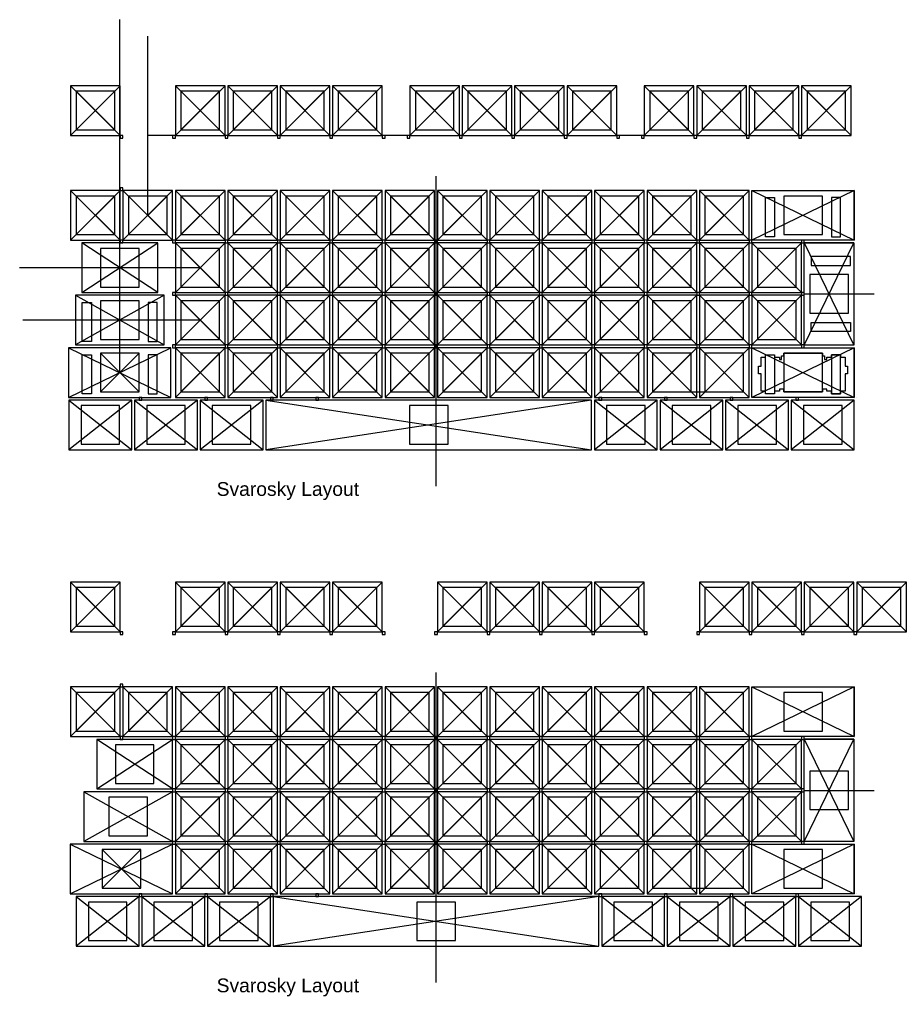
# Model space of a CAD drawing. Header units: millimetres. Extents: x 173 to 654, y 213 to 567.
# Drawn here: x 172.5 to 492.6, y 212.8 to 567 of the extents above; entities that cross this region are included whole.
import ezdxf

# ---------------------------------------------------------------- set-up
doc = ezdxf.new("R2010")
doc.units = ezdxf.units.MM
for name, color, linetype in [('aperture', 1, 'Continuous'), ('keycap', 4, 'Continuous'), ('quote', 3, 'Continuous'), ('quote @ 1', 3, 'Continuous')]:
    doc.layers.add(name, color=color, linetype=linetype)
doc.styles.add('Annotative', font='arial.ttf')

msp = doc.modelspace()

# ---------------------------------------------------------------- linework, layer by layer
at = {"layer": 'aperture'}
for points in [[(193, 527), (207, 527), (207, 541), (193, 541), (193, 527), (193, 527)], [(231, 527), (245, 527), (245, 541), (231, 541), (231, 527), (231, 527)], [(250, 527), (264, 527), (264, 541), (250, 541), (250, 527), (250, 527)], [(269, 527), (283, 527), (283, 541), (269, 541), (269, 527), (269, 527)], [(288, 527), (302, 527), (302, 541), (288, 541), (288, 527), (288, 527)], [(316, 527), (330, 527), (330, 541), (316, 541), (316, 527), (316, 527)], [(335, 527), (349, 527), (349, 541), (335, 541), (335, 527), (335, 527)], [(354, 527), (368, 527), (368, 541), (354, 541), (354, 527), (354, 527)], [(373, 527), (387, 527), (387, 541), (373, 541), (373, 527), (373, 527)], [(401, 527), (415, 527), (415, 541), (401, 541), (401, 527), (401, 527)], [(420, 527), (434, 527), (434, 541), (420, 541), (420, 527), (420, 527)], [(439, 527), (453, 527), (453, 541), (439, 541), (439, 527), (439, 527)], [(458, 527), (472, 527), (472, 541), (458, 541), (458, 527), (458, 527)], [(193, 489), (207, 489), (207, 503), (193, 503), (193, 489), (193, 489)], [(212, 489), (226, 489), (226, 503), (212, 503), (212, 489), (212, 489)], [(231, 489), (245, 489), (245, 503), (231, 503), (231, 489), (231, 489)], [(250, 489), (264, 489), (264, 503), (250, 503), (250, 489), (250, 489)], [(269, 489), (283, 489), (283, 503), (269, 503), (269, 489), (269, 489)], [(288, 489), (302, 489), (302, 503), (288, 503), (288, 489), (288, 489)], [(307, 489), (321, 489), (321, 503), (307, 503), (307, 489), (307, 489)], [(326, 489), (340, 489), (340, 503), (326, 503), (326, 489), (326, 489)], [(345, 489), (359, 489), (359, 503), (345, 503), (345, 489), (345, 489)], [(364, 489), (378, 489), (378, 503), (364, 503), (364, 489), (364, 489)], [(383, 489), (397, 489), (397, 503), (383, 503), (383, 489), (383, 489)], [(402, 489), (416, 489), (416, 503), (402, 503), (402, 489), (402, 489)], [(421, 489), (435, 489), (435, 503), (421, 503), (421, 489), (421, 489)], [(442.9492, 502.4504), (446.2496, 502.4504), (446.2496, 488.251), (442.9492, 488.251), (442.9492, 502.4504)], [(449.55, 489), (463.55, 489), (463.55, 503), (449.55, 503), (449.55, 489), (449.55, 489)], [(466.85, 502.4504), (466.85, 488.251), (470.1488, 488.251), (470.1488, 502.4504), (466.85, 502.4504)], [(201.85, 470), (215.85, 470), (215.85, 484), (201.85, 484), (201.85, 470), (201.85, 470)], [(231, 470), (245, 470), (245, 484), (231, 484), (231, 470), (231, 470)], [(250, 470), (264, 470), (264, 484), (250, 484), (250, 470), (250, 470)], [(269, 470), (283, 470), (283, 484), (269, 484), (269, 470), (269, 470)], [(288, 470), (302, 470), (302, 484), (288, 484), (288, 470), (288, 470)], [(307, 470), (321, 470), (321, 484), (307, 484), (307, 470), (307, 470)], [(326, 470), (340, 470), (340, 484), (326, 484), (326, 470), (326, 470)], [(345, 470), (359, 470), (359, 484), (345, 484), (345, 470), (345, 470)], [(364, 470), (378, 470), (378, 484), (364, 484), (364, 470), (364, 470)], [(383, 470), (397, 470), (397, 484), (383, 484), (383, 470), (383, 470)], [(402, 470), (416, 470), (416, 484), (402, 484), (402, 470), (402, 470)], [(421, 470), (435, 470), (435, 484), (421, 484), (421, 470), (421, 470)], [(440, 470), (454, 470), (454, 484), (440, 484), (440, 470), (440, 470)], [(459.5496, 477.8), (473.749, 477.8), (473.749, 481.0988), (459.5496, 481.0988), (459.5496, 477.8)], [(459, 460.5), (473, 460.5), (473, 474.5), (459, 474.5), (459, 460.5), (459, 460.5)], [(195.2492, 464.4504), (198.5496, 464.4504), (198.5496, 450.251), (195.2492, 450.251), (195.2492, 464.4504)], [(201.85, 451), (215.85, 451), (215.85, 465), (201.85, 465), (201.85, 451), (201.85, 451)], [(219.15, 464.4504), (219.15, 450.251), (222.4488, 450.251), (222.4488, 464.4504), (219.15, 464.4504)], [(231, 451), (245, 451), (245, 465), (231, 465), (231, 451), (231, 451)], [(250, 451), (264, 451), (264, 465), (250, 465), (250, 451), (250, 451)], [(269, 451), (283, 451), (283, 465), (269, 465), (269, 451), (269, 451)], [(288, 451), (302, 451), (302, 465), (288, 465), (288, 451), (288, 451)], [(307, 451), (321, 451), (321, 465), (307, 465), (307, 451), (307, 451)], [(326, 451), (340, 451), (340, 465), (326, 465), (326, 451), (326, 451)], [(345, 451), (359, 451), (359, 465), (345, 465), (345, 451), (345, 451)], [(364, 451), (378, 451), (378, 465), (364, 465), (364, 451), (364, 451)], [(383, 451), (397, 451), (397, 465), (383, 465), (383, 451), (383, 451)], [(402, 451), (416, 451), (416, 465), (402, 465), (402, 451), (402, 451)], [(421, 451), (435, 451), (435, 465), (421, 465), (421, 451), (421, 451)], [(440, 451), (454, 451), (454, 465), (440, 465), (440, 451), (440, 451)], [(459.5496, 453.8992), (459.5496, 457.1996), (473.749, 457.1996), (473.749, 453.8992), (459.5496, 453.8992)], [(195.2492, 445.4504), (198.5496, 445.4504), (198.5496, 431.251), (195.2492, 431.251), (195.2492, 445.4504)], [(201.85, 432), (215.85, 432), (215.85, 446), (201.85, 446), (201.85, 432), (201.85, 432)], [(219.15, 445.4504), (219.15, 431.251), (222.4488, 431.251), (222.4488, 445.4504), (219.15, 445.4504)], [(231, 432), (245, 432), (245, 446), (231, 446), (231, 432), (231, 432)], [(250, 432), (264, 432), (264, 446), (250, 446), (250, 432), (250, 432)], [(269, 432), (283, 432), (283, 446), (269, 446), (269, 432), (269, 432)], [(288, 432), (302, 432), (302, 446), (288, 446), (288, 432), (288, 432)], [(307, 432), (321, 432), (321, 446), (307, 446), (307, 432), (307, 432)], [(326, 432), (340, 432), (340, 446), (326, 446), (326, 432), (326, 432)], [(345, 432), (359, 432), (359, 446), (345, 446), (345, 432), (345, 432)], [(364, 432), (378, 432), (378, 446), (364, 446), (364, 432), (364, 432)], [(383, 432), (397, 432), (397, 446), (383, 446), (383, 432), (383, 432)], [(402, 432), (416, 432), (416, 446), (402, 446), (402, 432), (402, 432)], [(421, 432), (435, 432), (435, 446), (421, 446), (421, 432), (421, 432)], [(442.9492, 445.4504), (446.2496, 445.4504), (446.2496, 431.251), (442.9492, 431.251), (442.9492, 445.4504)], [(449.55, 432), (463.55, 432), (463.55, 446), (449.55, 446), (449.55, 432), (449.55, 432)], [(466.85, 445.4504), (466.85, 431.251), (470.1488, 431.251), (470.1488, 445.4504), (466.85, 445.4504)], [(194.8, 413), (208.8, 413), (208.8, 427), (194.8, 427), (194.8, 413), (194.8, 413)], [(218.6, 413), (232.6, 413), (232.6, 427), (218.6, 427), (218.6, 413), (218.6, 413)], [(242.4, 413), (256.4, 413), (256.4, 427), (242.4, 427), (242.4, 413), (242.4, 413)], [(313.85, 413), (327.85, 413), (327.85, 427), (313.85, 427), (313.85, 413), (313.85, 413)], [(385.3, 413), (399.3, 413), (399.3, 427), (385.3, 427), (385.3, 413), (385.3, 413)], [(409.1, 413), (423.1, 413), (423.1, 427), (409.1, 427), (409.1, 413), (409.1, 413)], [(432.9, 413), (446.9, 413), (446.9, 427), (432.9, 427), (432.9, 413), (432.9, 413)], [(456.7, 413), (470.7, 413), (470.7, 427), (456.7, 427), (456.7, 413), (456.7, 413)], [(193, 347), (207, 347), (207, 361), (193, 361), (193, 347), (193, 347)], [(231, 347), (245, 347), (245, 361), (231, 361), (231, 347), (231, 347)], [(250, 347), (264, 347), (264, 361), (250, 361), (250, 347), (250, 347)], [(269, 347), (283, 347), (283, 361), (269, 361), (269, 347), (269, 347)], [(288, 347), (302, 347), (302, 361), (288, 361), (288, 347), (288, 347)], [(326, 347), (340, 347), (340, 361), (326, 361), (326, 347), (326, 347)], [(345, 347), (359, 347), (359, 361), (345, 361), (345, 347), (345, 347)], [(364, 347), (378, 347), (378, 361), (364, 361), (364, 347), (364, 347)], [(383, 347), (397, 347), (397, 361), (383, 361), (383, 347), (383, 347)], [(421, 347), (435, 347), (435, 361), (421, 361), (421, 347), (421, 347)], [(440, 347), (454, 347), (454, 361), (440, 361), (440, 347), (440, 347)], [(459, 347), (473, 347), (473, 361), (459, 361), (459, 347), (459, 347)], [(478, 347), (492, 347), (492, 361), (478, 361), (478, 347), (478, 347)], [(193, 309), (207, 309), (207, 323), (193, 323), (193, 309), (193, 309)], [(212, 309), (226, 309), (226, 323), (212, 323), (212, 309), (212, 309)], [(231, 309), (245, 309), (245, 323), (231, 323), (231, 309), (231, 309)], [(250, 309), (264, 309), (264, 323), (250, 323), (250, 309), (250, 309)], [(269, 309), (283, 309), (283, 323), (269, 323), (269, 309), (269, 309)], [(288, 309), (302, 309), (302, 323), (288, 323), (288, 309), (288, 309)], [(307, 309), (321, 309), (321, 323), (307, 323), (307, 309), (307, 309)], [(326, 309), (340, 309), (340, 323), (326, 323), (326, 309), (326, 309)], [(345, 309), (359, 309), (359, 323), (345, 323), (345, 309), (345, 309)], [(364, 309), (378, 309), (378, 323), (364, 323), (364, 309), (364, 309)], [(383, 309), (397, 309), (397, 323), (383, 323), (383, 309), (383, 309)], [(402, 309), (416, 309), (416, 323), (402, 323), (402, 309), (402, 309)], [(421, 309), (435, 309), (435, 323), (421, 323), (421, 309), (421, 309)], [(449.55, 309), (463.55, 309), (463.55, 323), (449.55, 323), (449.55, 309), (449.55, 309)], [(207.25, 290), (221.25, 290), (221.25, 304), (207.25, 304), (207.25, 290), (207.25, 290)], [(231, 290), (245, 290), (245, 304), (231, 304), (231, 290), (231, 290)], [(250, 290), (264, 290), (264, 304), (250, 304), (250, 290), (250, 290)], [(269, 290), (283, 290), (283, 304), (269, 304), (269, 290), (269, 290)], [(288, 290), (302, 290), (302, 304), (288, 304), (288, 290), (288, 290)], [(307, 290), (321, 290), (321, 304), (307, 304), (307, 290), (307, 290)], [(326, 290), (340, 290), (340, 304), (326, 304), (326, 290), (326, 290)], [(345, 290), (359, 290), (359, 304), (345, 304), (345, 290), (345, 290)], [(364, 290), (378, 290), (378, 304), (364, 304), (364, 290), (364, 290)], [(383, 290), (397, 290), (397, 304), (383, 304), (383, 290), (383, 290)], [(402, 290), (416, 290), (416, 304), (402, 304), (402, 290), (402, 290)], [(421, 290), (435, 290), (435, 304), (421, 304), (421, 290), (421, 290)], [(440, 290), (454, 290), (454, 304), (440, 304), (440, 290), (440, 290)], [(459, 280.5), (473, 280.5), (473, 294.5), (459, 294.5), (459, 280.5), (459, 280.5)], [(204.9, 271), (218.9, 271), (218.9, 285), (204.9, 285), (204.9, 271), (204.9, 271)], [(231, 271), (245, 271), (245, 285), (231, 285), (231, 271), (231, 271)], [(250, 271), (264, 271), (264, 285), (250, 285), (250, 271), (250, 271)], [(269, 271), (283, 271), (283, 285), (269, 285), (269, 271), (269, 271)], [(288, 271), (302, 271), (302, 285), (288, 285), (288, 271), (288, 271)], [(307, 271), (321, 271), (321, 285), (307, 285), (307, 271), (307, 271)], [(326, 271), (340, 271), (340, 285), (326, 285), (326, 271), (326, 271)], [(345, 271), (359, 271), (359, 285), (345, 285), (345, 271), (345, 271)], [(364, 271), (378, 271), (378, 285), (364, 285), (364, 271), (364, 271)], [(383, 271), (397, 271), (397, 285), (383, 285), (383, 271), (383, 271)], [(402, 271), (416, 271), (416, 285), (402, 285), (402, 271), (402, 271)], [(421, 271), (435, 271), (435, 285), (421, 285), (421, 271), (421, 271)], [(440, 271), (454, 271), (454, 285), (440, 285), (440, 271), (440, 271)], [(202.45, 252), (216.45, 252), (216.45, 266), (202.45, 266), (202.45, 252), (202.45, 252)], [(231, 252), (245, 252), (245, 266), (231, 266), (231, 252), (231, 252)], [(250, 252), (264, 252), (264, 266), (250, 266), (250, 252), (250, 252)], [(269, 252), (283, 252), (283, 266), (269, 266), (269, 252), (269, 252)], [(288, 252), (302, 252), (302, 266), (288, 266), (288, 252), (288, 252)], [(307, 252), (321, 252), (321, 266), (307, 266), (307, 252), (307, 252)], [(326, 252), (340, 252), (340, 266), (326, 266), (326, 252), (326, 252)], [(345, 252), (359, 252), (359, 266), (345, 266), (345, 252), (345, 252)], [(364, 252), (378, 252), (378, 266), (364, 266), (364, 252), (364, 252)], [(383, 252), (397, 252), (397, 266), (383, 266), (383, 252), (383, 252)], [(402, 252), (416, 252), (416, 266), (402, 266), (402, 252), (402, 252)], [(421, 252), (435, 252), (435, 266), (421, 266), (421, 252), (421, 252)], [(449.55, 252), (463.55, 252), (463.55, 266), (449.55, 266), (449.55, 252), (449.55, 252)], [(197.45, 233), (211.45, 233), (211.45, 247), (197.45, 247), (197.45, 233), (197.45, 233)], [(221.25, 233), (235.25, 233), (235.25, 247), (221.25, 247), (221.25, 233), (221.25, 233)], [(245.05, 233), (259.05, 233), (259.05, 247), (245.05, 247), (245.05, 233), (245.05, 233)], [(316.5, 233), (330.5, 233), (330.5, 247), (316.5, 247), (316.5, 233), (316.5, 233)], [(387.95, 233), (401.95, 233), (401.95, 247), (387.95, 247), (387.95, 233), (387.95, 233)], [(411.75, 233), (425.75, 233), (425.75, 247), (411.75, 247), (411.75, 233), (411.75, 233)], [(435.55, 233), (449.55, 233), (449.55, 247), (435.55, 247), (435.55, 233), (435.55, 233)], [(459.35, 233), (473.35, 233), (473.35, 247), (459.35, 247), (459.35, 233), (459.35, 233)]]:
    msp.add_lwpolyline(points, dxfattribs=at)
at = {"layer": 'keycap'}
for points in [[(191, 525), (209, 525), (209, 543), (191, 543), (191, 525)], [(191, 543), (209, 525)], [(209, 543), (191, 525)], [(229, 525), (247, 525), (247, 543), (229, 543), (229, 525)], [(229, 543), (247, 525)], [(247, 543), (229, 525)], [(248, 525), (266, 525), (266, 543), (248, 543), (248, 525)], [(248, 543), (266, 525)], [(266, 543), (248, 525)], [(267, 525), (285, 525), (285, 543), (267, 543), (267, 525)], [(267, 543), (285, 525)], [(285, 543), (267, 525)], [(286, 525), (304, 525), (304, 543), (286, 543), (286, 525)], [(286, 543), (304, 525)], [(304, 543), (286, 525)], [(314, 525), (332, 525), (332, 543), (314, 543), (314, 525)], [(314, 543), (332, 525)], [(332, 543), (314, 525)], [(333, 525), (351, 525), (351, 543), (333, 543), (333, 525)], [(333, 543), (351, 525)], [(351, 543), (333, 525)], [(352, 525), (370, 525), (370, 543), (352, 543), (352, 525)], [(352, 543), (370, 525)], [(370, 543), (352, 525)], [(371, 525), (389, 525), (389, 543), (371, 543), (371, 525)], [(371, 543), (389, 525)], [(389, 543), (371, 525)], [(399, 525), (417, 525), (417, 543), (399, 543), (399, 525)], [(399, 543), (417, 525)], [(417, 543), (399, 525)], [(418, 525), (436, 525), (436, 543), (418, 543), (418, 525)], [(418, 543), (436, 525)], [(436, 543), (418, 525)], [(437, 525), (455, 525), (455, 543), (437, 543), (437, 525)], [(437, 543), (455, 525)], [(455, 543), (437, 525)], [(456, 525), (474, 525), (474, 543), (456, 543), (456, 525)], [(456, 543), (474, 525)], [(474, 543), (456, 525)], [(191, 487), (209, 487), (209, 505), (191, 505), (191, 487)], [(191, 505), (209, 487)], [(209, 505), (191, 487)], [(210, 487), (228, 487), (228, 505), (210, 505), (210, 487)], [(210, 505), (228, 487)], [(228, 505), (210, 487)], [(229, 487), (247, 487), (247, 505), (229, 505), (229, 487)], [(229, 505), (247, 487)], [(247, 505), (229, 487)], [(248, 487), (266, 487), (266, 505), (248, 505), (248, 487)], [(248, 505), (266, 487)], [(266, 505), (248, 487)], [(267, 487), (285, 487), (285, 505), (267, 505), (267, 487)], [(267, 505), (285, 487)], [(285, 505), (267, 487)], [(286, 487), (304, 487), (304, 505), (286, 505), (286, 487)], [(286, 505), (304, 487)], [(304, 505), (286, 487)], [(305, 487), (323, 487), (323, 505), (305, 505), (305, 487)], [(305, 505), (323, 487)], [(323, 505), (305, 487)], [(324, 487), (342, 487), (342, 505), (324, 505), (324, 487)], [(324, 505), (342, 487)], [(342, 505), (324, 487)], [(343, 487), (361, 487), (361, 505), (343, 505), (343, 487)], [(343, 505), (361, 487)], [(361, 505), (343, 487)], [(362, 487), (380, 487), (380, 505), (362, 505), (362, 487)], [(362, 505), (380, 487)], [(380, 505), (362, 487)], [(381, 487), (399, 487), (399, 505), (381, 505), (381, 487)], [(381, 505), (399, 487)], [(399, 505), (381, 487)], [(400, 487), (418, 487), (418, 505), (400, 505), (400, 487)], [(400, 505), (418, 487)], [(418, 505), (400, 487)], [(419, 487), (437, 487), (437, 505), (419, 505), (419, 487)], [(419, 505), (437, 487)], [(437, 505), (419, 487)], [(438, 487), (438, 505), (475.1, 505), (475.1, 487), (438, 487), (438, 505), (475.1, 487), (475.1, 505), (438, 487)], [(222.6, 468), (222.6, 486), (195.1, 486), (195.1, 468), (222.6, 468), (195.1, 486)], [(195.1, 468), (222.6, 486)], [(229, 468), (247, 468), (247, 486), (229, 486), (229, 468)], [(229, 486), (247, 468)], [(247, 486), (229, 468)], [(248, 468), (266, 468), (266, 486), (248, 486), (248, 468)], [(248, 486), (266, 468)], [(266, 486), (248, 468)], [(267, 468), (285, 468), (285, 486), (267, 486), (267, 468)], [(267, 486), (285, 468)], [(285, 486), (267, 468)], [(286, 468), (304, 468), (304, 486), (286, 486), (286, 468)], [(286, 486), (304, 468)], [(304, 486), (286, 468)], [(305, 468), (323, 468), (323, 486), (305, 486), (305, 468)], [(305, 486), (323, 468)], [(323, 486), (305, 468)], [(324, 468), (342, 468), (342, 486), (324, 486), (324, 468)], [(324, 486), (342, 468)], [(342, 486), (324, 468)], [(343, 468), (361, 468), (361, 486), (343, 486), (343, 468)], [(343, 486), (361, 468)], [(361, 486), (343, 468)], [(362, 468), (380, 468), (380, 486), (362, 486), (362, 468)], [(362, 486), (380, 468)], [(380, 486), (362, 468)], [(381, 468), (399, 468), (399, 486), (381, 486), (381, 468)], [(381, 486), (399, 468)], [(399, 486), (381, 468)], [(400, 468), (418, 468), (418, 486), (400, 486), (400, 468)], [(400, 486), (418, 468)], [(418, 486), (400, 468)], [(419, 468), (437, 468), (437, 486), (419, 486), (419, 468)], [(419, 486), (437, 468)], [(437, 486), (419, 468)], [(438, 468), (456, 468), (456, 486), (438, 486), (438, 468)], [(438, 486), (456, 468)], [(456, 486), (438, 468)], [(475, 448.95), (457, 448.95), (457, 486.05), (475, 486.05), (475, 448.95), (457, 448.95), (475, 486.05), (457, 486.05), (475, 448.95)], [(192.75, 467), (192.75, 449), (224.95, 449), (224.95, 467), (192.75, 467), (224.95, 449)], [(224.95, 467), (192.75, 449)], [(229, 449), (247, 449), (247, 467), (229, 467), (229, 449)], [(229, 467), (247, 449)], [(247, 467), (229, 449)], [(248, 449), (266, 449), (266, 467), (248, 467), (248, 449)], [(248, 467), (266, 449)], [(266, 467), (248, 449)], [(267, 449), (285, 449), (285, 467), (267, 467), (267, 449)], [(267, 467), (285, 449)], [(285, 467), (267, 449)], [(286, 449), (304, 449), (304, 467), (286, 467), (286, 449)], [(286, 467), (304, 449)], [(304, 467), (286, 449)], [(305, 449), (323, 449), (323, 467), (305, 467), (305, 449)], [(305, 467), (323, 449)], [(323, 467), (305, 449)], [(324, 449), (342, 449), (342, 467), (324, 467), (324, 449)], [(324, 467), (342, 449)], [(342, 467), (324, 449)], [(343, 449), (361, 449), (361, 467), (343, 467), (343, 449)], [(343, 467), (361, 449)], [(361, 467), (343, 449)], [(362, 449), (380, 449), (380, 467), (362, 467), (362, 449)], [(362, 467), (380, 449)], [(380, 467), (362, 449)], [(381, 449), (399, 449), (399, 467), (381, 467), (381, 449)], [(381, 467), (399, 449)], [(399, 467), (381, 449)], [(400, 449), (418, 449), (418, 467), (400, 467), (400, 449)], [(400, 467), (418, 449)], [(418, 467), (400, 449)], [(419, 449), (437, 449), (437, 467), (419, 467), (419, 449)], [(419, 467), (437, 449)], [(437, 467), (419, 449)], [(438, 449), (456, 449), (456, 467), (438, 467), (438, 449)], [(438, 467), (456, 449)], [(456, 467), (438, 449)], [(190.3, 430), (227.4, 430), (227.4, 448), (190.3, 448), (190.3, 430), (190.3, 430), (227.4, 448)], [(190.3, 448), (227.4, 430)], [(229, 430), (247, 430), (247, 448), (229, 448), (229, 430)], [(229, 448), (247, 430)], [(247, 448), (229, 430)], [(248, 430), (266, 430), (266, 448), (248, 448), (248, 430)], [(248, 448), (266, 430)], [(266, 448), (248, 430)], [(267, 430), (285, 430), (285, 448), (267, 448), (267, 430)], [(267, 448), (285, 430)], [(285, 448), (267, 430)], [(286, 430), (304, 430), (304, 448), (286, 448), (286, 430)], [(286, 448), (304, 430)], [(304, 448), (286, 430)], [(305, 430), (323, 430), (323, 448), (305, 448), (305, 430)], [(305, 448), (323, 430)], [(323, 448), (305, 430)], [(324, 430), (342, 430), (342, 448), (324, 448), (324, 430)], [(324, 448), (342, 430)], [(342, 448), (324, 430)], [(343, 430), (361, 430), (361, 448), (343, 448), (343, 430)], [(343, 448), (361, 430)], [(361, 448), (343, 430)], [(362, 430), (380, 430), (380, 448), (362, 448), (362, 430)], [(362, 448), (380, 430)], [(380, 448), (362, 430)], [(381, 430), (399, 430), (399, 448), (381, 448), (381, 430)], [(381, 448), (399, 430)], [(399, 448), (381, 430)], [(400, 430), (418, 430), (418, 448), (400, 448), (400, 430)], [(400, 448), (418, 430)], [(418, 448), (400, 430)], [(419, 430), (437, 430), (437, 448), (419, 448), (419, 430)], [(419, 448), (437, 430)], [(437, 448), (419, 430)], [(438, 430), (438, 448), (475.1, 448), (475.1, 430), (438, 430), (438, 448), (475.1, 430), (475.1, 448), (438, 430)], [(190.4, 429), (190.4, 411), (213.2, 411), (213.2, 429), (190.4, 429)], [(190.4, 429), (213.2, 411), (213.2, 429), (190.4, 411)], [(191, 430), (191, 430)], [(214.2, 429), (214.2, 411), (237, 411), (237, 429), (214.2, 429)], [(214.2, 429), (237, 411), (237, 429), (214.2, 411)], [(229, 430), (229, 430)], [(229, 430), (229, 430)], [(238, 429), (238, 411), (260.8, 411), (260.8, 429), (238, 429)], [(238, 429), (260.8, 411), (260.8, 429), (238, 411)], [(248, 430), (248, 430)], [(248, 430), (248, 430)], [(261.8, 411), (379.9, 411), (379.9, 429), (261.8, 429), (261.8, 411), (261.8, 411)], [(261.8, 429), (379.9, 411)], [(379.9, 429), (261.8, 411)], [(267, 430), (267, 430)], [(267, 430), (267, 430)], [(286, 430), (286, 430)], [(286, 430), (286, 430)], [(305, 430), (305, 430)], [(305, 430), (305, 430)], [(324, 430), (324, 430)], [(324, 430), (324, 430)], [(343, 430), (343, 430)], [(343, 430), (343, 430)], [(362, 430), (362, 430)], [(362, 430), (362, 430)], [(380.9, 429), (380.9, 411), (403.7, 411), (403.7, 429), (380.9, 429)], [(380.9, 429), (403.7, 411), (403.7, 429), (380.9, 411)], [(381, 430), (381, 430)], [(381, 430), (381, 430)], [(400, 430), (400, 430)], [(400, 430), (400, 430)], [(404.7, 429), (404.7, 411), (427.5, 411), (427.5, 429), (404.7, 429)], [(404.7, 429), (427.5, 411), (427.5, 429), (404.7, 411)], [(419, 430), (419, 430)], [(428.5, 429), (428.5, 411), (451.3, 411), (451.3, 429), (428.5, 429)], [(428.5, 429), (451.3, 411), (451.3, 429), (428.5, 411)], [(452.3, 429), (452.3, 411), (475.1, 411), (475.1, 429), (452.3, 429)], [(452.3, 429), (475.1, 411), (475.1, 429), (452.3, 411)], [(476.1, 430), (476.1, 430)], [(476.1, 430), (476.1, 430)], [(191, 345), (209, 345), (209, 363), (191, 363), (191, 345)], [(191, 363), (209, 345)], [(209, 363), (191, 345)], [(229, 345), (247, 345), (247, 363), (229, 363), (229, 345)], [(229, 363), (247, 345)], [(247, 363), (229, 345)], [(248, 345), (266, 345), (266, 363), (248, 363), (248, 345)], [(248, 363), (266, 345)], [(266, 363), (248, 345)], [(267, 345), (285, 345), (285, 363), (267, 363), (267, 345)], [(267, 363), (285, 345)], [(285, 363), (267, 345)], [(286, 345), (304, 345), (304, 363), (286, 363), (286, 345)], [(286, 363), (304, 345)], [(304, 363), (286, 345)], [(324, 345), (342, 345), (342, 363), (324, 363), (324, 345)], [(324, 363), (342, 345)], [(342, 363), (324, 345)], [(343, 345), (361, 345), (361, 363), (343, 363), (343, 345)], [(343, 363), (361, 345)], [(361, 363), (343, 345)], [(362, 345), (380, 345), (380, 363), (362, 363), (362, 345)], [(362, 363), (380, 345)], [(380, 363), (362, 345)], [(381, 345), (399, 345), (399, 363), (381, 363), (381, 345)], [(381, 363), (399, 345)], [(399, 363), (381, 345)], [(419, 345), (437, 345), (437, 363), (419, 363), (419, 345)], [(419, 363), (437, 345)], [(437, 363), (419, 345)], [(438, 345), (456, 345), (456, 363), (438, 363), (438, 345)], [(438, 363), (456, 345)], [(456, 363), (438, 345)], [(457, 345), (475, 345), (475, 363), (457, 363), (457, 345)], [(457, 363), (475, 345)], [(475, 363), (457, 345)], [(476, 345), (494, 345), (494, 363), (476, 363), (476, 345)], [(476, 363), (494, 345)], [(494, 363), (476, 345)], [(191, 307), (209, 307), (209, 325), (191, 325), (191, 307)], [(191, 325), (209, 307)], [(209, 325), (191, 307)], [(210, 307), (228, 307), (228, 325), (210, 325), (210, 307)], [(210, 325), (228, 307)], [(228, 325), (210, 307)], [(229, 307), (247, 307), (247, 325), (229, 325), (229, 307)], [(229, 325), (247, 307)], [(247, 325), (229, 307)], [(248, 307), (266, 307), (266, 325), (248, 325), (248, 307)], [(248, 325), (266, 307)], [(266, 325), (248, 307)], [(267, 307), (285, 307), (285, 325), (267, 325), (267, 307)], [(267, 325), (285, 307)], [(285, 325), (267, 307)], [(286, 307), (304, 307), (304, 325), (286, 325), (286, 307)], [(286, 325), (304, 307)], [(304, 325), (286, 307)], [(305, 307), (323, 307), (323, 325), (305, 325), (305, 307)], [(305, 325), (323, 307)], [(323, 325), (305, 307)], [(324, 307), (342, 307), (342, 325), (324, 325), (324, 307)], [(324, 325), (342, 307)], [(342, 325), (324, 307)], [(343, 307), (361, 307), (361, 325), (343, 325), (343, 307)], [(343, 325), (361, 307)], [(361, 325), (343, 307)], [(362, 307), (380, 307), (380, 325), (362, 325), (362, 307)], [(362, 325), (380, 307)], [(380, 325), (362, 307)], [(381, 307), (399, 307), (399, 325), (381, 325), (381, 307)], [(381, 325), (399, 307)], [(399, 325), (381, 307)], [(400, 307), (418, 307), (418, 325), (400, 325), (400, 307)], [(400, 325), (418, 307)], [(418, 325), (400, 307)], [(419, 307), (437, 307), (437, 325), (419, 325), (419, 307)], [(419, 325), (437, 307)], [(437, 325), (419, 307)], [(438, 307), (438, 325), (475.1, 325), (475.1, 307), (438, 307), (438, 325), (475.1, 307), (475.1, 325), (438, 307)], [(228, 288), (228, 306), (200.5, 306), (200.5, 288), (228, 288), (200.5, 306)], [(200.5, 288), (228, 306)], [(229, 288), (247, 288), (247, 306), (229, 306), (229, 288)], [(229, 306), (247, 288)], [(247, 306), (229, 288)], [(248, 288), (266, 288), (266, 306), (248, 306), (248, 288)], [(248, 306), (266, 288)], [(266, 306), (248, 288)], [(267, 288), (285, 288), (285, 306), (267, 306), (267, 288)], [(267, 306), (285, 288)], [(285, 306), (267, 288)], [(286, 288), (304, 288), (304, 306), (286, 306), (286, 288)], [(286, 306), (304, 288)], [(304, 306), (286, 288)], [(305, 288), (323, 288), (323, 306), (305, 306), (305, 288)], [(305, 306), (323, 288)], [(323, 306), (305, 288)], [(324, 288), (342, 288), (342, 306), (324, 306), (324, 288)], [(324, 306), (342, 288)], [(342, 306), (324, 288)], [(343, 288), (361, 288), (361, 306), (343, 306), (343, 288)], [(343, 306), (361, 288)], [(361, 306), (343, 288)], [(362, 288), (380, 288), (380, 306), (362, 306), (362, 288)], [(362, 306), (380, 288)], [(380, 306), (362, 288)], [(381, 288), (399, 288), (399, 306), (381, 306), (381, 288)], [(381, 306), (399, 288)], [(399, 306), (381, 288)], [(400, 288), (418, 288), (418, 306), (400, 306), (400, 288)], [(400, 306), (418, 288)], [(418, 306), (400, 288)], [(419, 288), (437, 288), (437, 306), (419, 306), (419, 288)], [(419, 306), (437, 288)], [(437, 306), (419, 288)], [(438, 288), (456, 288), (456, 306), (438, 306), (438, 288)], [(438, 306), (456, 288)], [(456, 306), (438, 288)], [(475, 268.95), (457, 268.95), (457, 306.05), (475, 306.05), (475, 268.95), (457, 268.95), (475, 306.05), (457, 306.05), (475, 268.95)], [(195.8, 287), (195.8, 269), (228, 269), (228, 287), (195.8, 287), (228, 269)], [(228, 287), (195.8, 269)], [(229, 269), (247, 269), (247, 287), (229, 287), (229, 269)], [(229, 287), (247, 269)], [(247, 287), (229, 269)], [(248, 269), (266, 269), (266, 287), (248, 287), (248, 269)], [(248, 287), (266, 269)], [(266, 287), (248, 269)], [(267, 269), (285, 269), (285, 287), (267, 287), (267, 269)], [(267, 287), (285, 269)], [(285, 287), (267, 269)], [(286, 269), (304, 269), (304, 287), (286, 287), (286, 269)], [(286, 287), (304, 269)], [(304, 287), (286, 269)], [(305, 269), (323, 269), (323, 287), (305, 287), (305, 269)], [(305, 287), (323, 269)], [(323, 287), (305, 269)], [(324, 269), (342, 269), (342, 287), (324, 287), (324, 269)], [(324, 287), (342, 269)], [(342, 287), (324, 269)], [(343, 269), (361, 269), (361, 287), (343, 287), (343, 269)], [(343, 287), (361, 269)], [(361, 287), (343, 269)], [(362, 269), (380, 269), (380, 287), (362, 287), (362, 269)], [(362, 287), (380, 269)], [(380, 287), (362, 269)], [(381, 269), (399, 269), (399, 287), (381, 287), (381, 269)], [(381, 287), (399, 269)], [(399, 287), (381, 269)], [(400, 269), (418, 269), (418, 287), (400, 287), (400, 269)], [(400, 287), (418, 269)], [(418, 287), (400, 269)], [(419, 269), (437, 269), (437, 287), (419, 287), (419, 269)], [(419, 287), (437, 269)], [(437, 287), (419, 269)], [(438, 269), (456, 269), (456, 287), (438, 287), (438, 269)], [(438, 287), (456, 269)], [(456, 287), (438, 269)], [(190.9, 250), (228, 250), (228, 268), (190.9, 268), (190.9, 250), (190.9, 250), (228, 268)], [(190.9, 268), (228, 250)], [(229, 250), (247, 250), (247, 268), (229, 268), (229, 250)], [(229, 268), (247, 250)], [(247, 268), (229, 250)], [(248, 250), (266, 250), (266, 268), (248, 268), (248, 250)], [(248, 268), (266, 250)], [(266, 268), (248, 250)], [(267, 250), (285, 250), (285, 268), (267, 268), (267, 250)], [(267, 268), (285, 250)], [(285, 268), (267, 250)], [(286, 250), (304, 250), (304, 268), (286, 268), (286, 250)], [(286, 268), (304, 250)], [(304, 268), (286, 250)], [(305, 250), (323, 250), (323, 268), (305, 268), (305, 250)], [(305, 268), (323, 250)], [(323, 268), (305, 250)], [(324, 250), (342, 250), (342, 268), (324, 268), (324, 250)], [(324, 268), (342, 250)], [(342, 268), (324, 250)], [(343, 250), (361, 250), (361, 268), (343, 268), (343, 250)], [(343, 268), (361, 250)], [(361, 268), (343, 250)], [(362, 250), (380, 250), (380, 268), (362, 268), (362, 250)], [(362, 268), (380, 250)], [(380, 268), (362, 250)], [(381, 250), (399, 250), (399, 268), (381, 268), (381, 250)], [(381, 268), (399, 250)], [(399, 268), (381, 250)], [(400, 250), (418, 250), (418, 268), (400, 268), (400, 250)], [(400, 268), (418, 250)], [(418, 268), (400, 250)], [(419, 250), (437, 250), (437, 268), (419, 268), (419, 250)], [(419, 268), (437, 250)], [(437, 268), (419, 250)], [(438, 250), (438, 268), (475.1, 268), (475.1, 250), (438, 250), (438, 268), (475.1, 250), (475.1, 268), (438, 250)], [(191, 250), (191, 250)], [(193.05, 249), (193.05, 231), (215.85, 231), (215.85, 249), (193.05, 249)], [(193.05, 249), (215.85, 231), (215.85, 249), (193.05, 231)], [(216.85, 249), (216.85, 231), (239.65, 231), (239.65, 249), (216.85, 249)], [(216.85, 249), (239.65, 231), (239.65, 249), (216.85, 231)], [(229, 250), (229, 250)], [(229, 250), (229, 250)], [(240.65, 249), (240.65, 231), (263.45, 231), (263.45, 249), (240.65, 249)], [(240.65, 249), (263.45, 231), (263.45, 249), (240.65, 231)], [(248, 250), (248, 250)], [(248, 250), (248, 250)], [(264.45, 231), (382.55, 231), (382.55, 249), (264.45, 249), (264.45, 231), (264.45, 231)], [(264.45, 249), (382.55, 231)], [(382.55, 249), (264.45, 231)], [(267, 250), (267, 250)], [(267, 250), (267, 250)], [(286, 250), (286, 250)], [(286, 250), (286, 250)], [(305, 250), (305, 250)], [(305, 250), (305, 250)], [(324, 250), (324, 250)], [(324, 250), (324, 250)], [(343, 250), (343, 250)], [(343, 250), (343, 250)], [(362, 250), (362, 250)], [(362, 250), (362, 250)], [(381, 250), (381, 250)], [(381, 250), (381, 250)], [(383.55, 249), (383.55, 231), (406.35, 231), (406.35, 249), (383.55, 249)], [(383.55, 249), (406.35, 231), (406.35, 249), (383.55, 231)], [(400, 250), (400, 250)], [(400, 250), (400, 250)], [(407.35, 249), (407.35, 231), (430.15, 231), (430.15, 249), (407.35, 249)], [(407.35, 249), (430.15, 231), (430.15, 249), (407.35, 231)], [(419, 250), (419, 250)], [(431.15, 249), (431.15, 231), (453.95, 231), (453.95, 249), (431.15, 249)], [(431.15, 249), (453.95, 231), (453.95, 249), (431.15, 231)], [(454.95, 249), (454.95, 231), (477.75, 231), (477.75, 249), (454.95, 249)], [(454.95, 249), (477.75, 231), (477.75, 249), (454.95, 231)], [(476.1, 250), (476.1, 250)], [(476.1, 250), (476.1, 250)]]:
    msp.add_lwpolyline(points, dxfattribs=at)
at = {"layer": 'quote'}
for p, q in [((441.3245, 441.301), (441.3245, 444.5311)), ((441.3245, 444.5311), (442.9492, 444.5311)), ((442.9492, 444.5311), (442.9492, 445.4504)), ((442.9492, 445.4504), (446.2496, 445.4504)), ((446.2496, 445.4504), (446.2496, 444.5311)), ((446.2496, 444.5311), (447.9749, 444.5311)), ((447.9749, 444.5311), (447.9749, 443.7306)), ((447.9749, 443.7306), (448.7494, 443.7306)), ((448.7494, 443.7306), (448.7494, 445.001)), ((448.7494, 445.001), (449.55, 445.001)), ((449.55, 445.001), (449.55, 446)), ((449.55, 446), (463.5495, 446)), ((463.5495, 446), (463.5495, 445.001)), ((463.5495, 445.001), (464.3488, 445.001)), ((464.3488, 445.001), (464.3488, 443.7306)), ((464.3488, 443.7306), (465.1246, 443.7306)), ((465.1246, 443.7306), (465.1246, 444.5311)), ((465.1246, 444.5311), (466.85, 444.5311)), ((466.85, 444.5311), (466.85, 445.4504)), ((466.85, 445.4504), (470.1488, 445.4504)), ((470.1488, 445.4504), (470.1488, 444.5311)), ((470.1488, 444.5311), (471.7751, 444.5311)), ((471.7751, 444.5311), (471.7751, 441.301)), ((440.4495, 438.5009), (440.4495, 441.301)), ((440.4495, 441.301), (441.3245, 441.301)), ((471.7751, 441.301), (472.6486, 441.301)), ((472.6486, 441.301), (472.6486, 438.5009)), ((441.3245, 438.5009), (440.4495, 438.5009)), ((441.3245, 432.2308), (441.3245, 438.5009)), ((471.7751, 438.5009), (471.7751, 432.2308)), ((472.6486, 438.5009), (471.7751, 438.5009)), ((442.9492, 432.2308), (441.3245, 432.2308)), ((442.9492, 431.251), (442.9492, 432.2308)), ((447.9749, 432.2308), (446.2496, 432.2308)), ((446.2496, 432.2308), (446.2496, 431.251)), ((448.7494, 433.0301), (447.9749, 433.0301)), ((447.9749, 433.0301), (447.9749, 432.2308)), ((448.7494, 433.0012), (448.7494, 433.0301)), ((449.55, 433.0012), (448.7494, 433.0012)), ((449.55, 432.0007), (449.55, 433.0012)), ((464.3488, 433.0012), (463.5495, 433.0012)), ((463.5495, 433.0012), (463.5495, 432.0007)), ((465.1246, 433.0301), (464.3488, 433.0301)), ((464.3488, 433.0301), (464.3488, 433.0012)), ((465.1246, 432.2308), (465.1246, 433.0301)), ((466.85, 432.2308), (465.1246, 432.2308)), ((466.85, 431.251), (466.85, 432.2308)), ((471.7751, 432.2308), (470.1488, 432.2308)), ((470.1488, 432.2308), (470.1488, 431.251)), ((446.2496, 431.251), (442.9492, 431.251)), ((463.5495, 432.0007), (449.55, 432.0007)), ((470.1488, 431.251), (466.85, 431.251))]:
    msp.add_line(p, q, dxfattribs=at)
for points in [[(208.85, 439), (208.85, 567)], [(219, 496), (219, 561)], [(193, 541), (207, 527)], [(207, 541), (193, 527)], [(231, 541), (245, 527)], [(245, 541), (231, 527)], [(250, 541), (264, 527)], [(264, 541), (250, 527)], [(269, 541), (283, 527)], [(283, 541), (269, 527)], [(288, 541), (302, 527)], [(302, 541), (288, 527)], [(316, 541), (330, 527)], [(330, 541), (316, 527)], [(335, 541), (349, 527)], [(349, 541), (335, 527)], [(354, 541), (368, 527)], [(368, 541), (354, 527)], [(373, 541), (387, 527)], [(387, 541), (373, 527)], [(401, 541), (415, 527)], [(415, 541), (401, 527)], [(420, 541), (434, 527)], [(434, 541), (420, 527)], [(439, 541), (453, 527)], [(453, 541), (439, 527)], [(458, 541), (472, 527)], [(472, 541), (458, 527)], [(209, 524), (210, 524), (210, 525), (209, 525), (209, 524)], [(229, 525), (219, 525)], [(228, 524), (229, 524), (229, 525), (228, 525), (228, 524)], [(247, 524), (248, 524), (248, 525), (247, 525), (247, 524)], [(266, 524), (267, 524), (267, 525), (266, 525), (266, 524)], [(285, 524), (286, 524), (286, 525), (285, 525), (285, 524)], [(304, 524), (305, 524), (305, 525), (304, 525), (304, 524)], [(314, 525), (304, 525)], [(313, 524), (314, 524), (314, 525), (313, 525), (313, 524)], [(332, 524), (333, 524), (333, 525), (332, 525), (332, 524)], [(351, 524), (352, 524), (352, 525), (351, 525), (351, 524)], [(370, 524), (371, 524), (371, 525), (370, 525), (370, 524)], [(389, 524), (390, 524), (390, 525), (389, 525), (389, 524)], [(399, 525), (389, 525)], [(398, 524), (399, 524), (399, 525), (398, 525), (398, 524)], [(417, 524), (418, 524), (418, 525), (417, 525), (417, 524)], [(436, 524), (437, 524), (437, 525), (436, 525), (436, 524)], [(455, 524), (456, 524), (456, 525), (455, 525), (455, 524)], [(323.5, 397.8451), (323.5, 510.181)], [(209, 505), (210, 505), (210, 506), (209, 506), (209, 505)], [(193, 503), (207, 489)], [(207, 503), (193, 489)], [(212, 503), (226, 489)], [(226, 503), (212, 489)], [(231, 503), (245, 489)], [(245, 503), (231, 489)], [(250, 503), (264, 489)], [(264, 503), (250, 489)], [(269, 503), (283, 489)], [(283, 503), (269, 489)], [(288, 503), (302, 489)], [(302, 503), (288, 489)], [(307, 503), (321, 489)], [(321, 503), (307, 489)], [(326, 503), (340, 489)], [(340, 503), (326, 489)], [(345, 503), (359, 489)], [(359, 503), (345, 489)], [(364, 503), (378, 489)], [(378, 503), (364, 489)], [(383, 503), (397, 489)], [(397, 503), (383, 489)], [(402, 503), (416, 489)], [(416, 503), (402, 489)], [(421, 503), (435, 489)], [(435, 503), (421, 489)], [(209, 486), (210, 486), (210, 487), (209, 487), (209, 486)], [(228, 486), (229, 486), (229, 487), (228, 487), (228, 486)], [(247, 486), (248, 486), (248, 487), (247, 487), (247, 486)], [(266, 486), (267, 486), (267, 487), (266, 487), (266, 486)], [(285, 486), (286, 486), (286, 487), (285, 487), (285, 486)], [(304, 486), (305, 486), (305, 487), (304, 487), (304, 486)], [(323, 486), (324, 486), (324, 487), (323, 487), (323, 486)], [(342, 486), (343, 486), (343, 487), (342, 487), (342, 486)], [(361, 486), (362, 486), (362, 487), (361, 487), (361, 486)], [(380, 486), (381, 486), (381, 487), (380, 487), (380, 486)], [(399, 486), (400, 486), (400, 487), (399, 487), (399, 486)], [(418, 486), (419, 486), (419, 487), (418, 487), (418, 486)], [(437, 486), (438, 486), (438, 487), (437, 487), (437, 486)], [(456, 486), (457, 486), (457, 487), (456, 487), (456, 486)], [(231, 484), (245, 470)], [(245, 484), (231, 470)], [(250, 484), (264, 470)], [(264, 484), (250, 470)], [(269, 484), (283, 470)], [(283, 484), (269, 470)], [(288, 484), (302, 470)], [(302, 484), (288, 470)], [(307, 484), (321, 470)], [(321, 484), (307, 470)], [(326, 484), (340, 470)], [(340, 484), (326, 470)], [(345, 484), (359, 470)], [(359, 484), (345, 470)], [(364, 484), (378, 470)], [(378, 484), (364, 470)], [(383, 484), (397, 470)], [(397, 484), (383, 470)], [(402, 484), (416, 470)], [(416, 484), (402, 470)], [(421, 484), (435, 470)], [(435, 484), (421, 470)], [(238, 477), (172.5076, 477)], [(228, 467), (229, 467), (229, 468), (228, 468), (228, 467)], [(247, 467), (248, 467), (248, 468), (247, 468), (247, 467)], [(266, 467), (267, 467), (267, 468), (266, 468), (266, 467)], [(285, 467), (286, 467), (286, 468), (285, 468), (285, 467)], [(304, 467), (305, 467), (305, 468), (304, 468), (304, 467)], [(323, 467), (324, 467), (324, 468), (323, 468), (323, 467)], [(342, 467), (343, 467), (343, 468), (342, 468), (342, 467)], [(361, 467), (362, 467), (362, 468), (361, 468), (361, 467)], [(380, 467), (381, 467), (381, 468), (380, 468), (380, 467)], [(399, 467), (400, 467), (400, 468), (399, 468), (399, 467)], [(418, 467), (419, 467), (419, 468), (418, 468), (418, 467)], [(437, 467), (438, 467), (438, 468), (437, 468), (437, 467)], [(456, 467), (457, 467), (457, 468), (456, 468), (456, 467)], [(231, 465), (245, 451)], [(245, 465), (231, 451)], [(250, 465), (264, 451)], [(264, 465), (250, 451)], [(269, 465), (283, 451)], [(283, 465), (269, 451)], [(288, 465), (302, 451)], [(302, 465), (288, 451)], [(307, 465), (321, 451)], [(321, 465), (307, 451)], [(326, 465), (340, 451)], [(340, 465), (326, 451)], [(345, 465), (359, 451)], [(359, 465), (345, 451)], [(364, 465), (378, 451)], [(378, 465), (364, 451)], [(383, 465), (397, 451)], [(397, 465), (383, 451)], [(402, 465), (416, 451)], [(416, 465), (402, 451)], [(421, 465), (435, 451)], [(435, 465), (421, 451)], [(457, 467.5), (482.3277, 467.5)], [(238, 458), (173.7602, 458)], [(228, 448), (229, 448), (229, 449), (228, 449), (228, 448)], [(228, 448), (229, 448), (229, 449), (228, 449), (228, 448)], [(247, 448), (248, 448), (248, 449), (247, 449), (247, 448)], [(247, 448), (248, 448), (248, 449), (247, 449), (247, 448)], [(266, 448), (267, 448), (267, 449), (266, 449), (266, 448)], [(266, 448), (267, 448), (267, 449), (266, 449), (266, 448)], [(285, 448), (286, 448), (286, 449), (285, 449), (285, 448)], [(285, 448), (286, 448), (286, 449), (285, 449), (285, 448)], [(304, 448), (305, 448), (305, 449), (304, 449), (304, 448)], [(304, 448), (305, 448), (305, 449), (304, 449), (304, 448)], [(323, 448), (324, 448), (324, 449), (323, 449), (323, 448)], [(323, 448), (324, 448), (324, 449), (323, 449), (323, 448)], [(342, 448), (343, 448), (343, 449), (342, 449), (342, 448)], [(342, 448), (343, 448), (343, 449), (342, 449), (342, 448)], [(361, 448), (362, 448), (362, 449), (361, 449), (361, 448)], [(361, 448), (362, 448), (362, 449), (361, 449), (361, 448)], [(380, 448), (381, 448), (381, 449), (380, 449), (380, 448)], [(380, 448), (381, 448), (381, 449), (380, 449), (380, 448)], [(399, 448), (400, 448), (400, 449), (399, 449), (399, 448)], [(399, 448), (400, 448), (400, 449), (399, 449), (399, 448)], [(418, 448), (419, 448), (419, 449), (418, 449), (418, 448)], [(418, 448), (419, 448), (419, 449), (418, 449), (418, 448)], [(437, 448), (438, 448), (438, 449), (437, 449), (437, 448)], [(456, 448), (457, 448), (457, 449), (456, 449), (456, 448)], [(201.85, 446), (215.85, 432)], [(215.85, 446), (201.85, 432)], [(231, 446), (245, 432)], [(245, 446), (231, 432)], [(250, 446), (264, 432)], [(264, 446), (250, 432)], [(269, 446), (283, 432)], [(283, 446), (269, 432)], [(288, 446), (302, 432)], [(302, 446), (288, 432)], [(307, 446), (321, 432)], [(321, 446), (307, 432)], [(326, 446), (340, 432)], [(340, 446), (326, 432)], [(345, 446), (359, 432)], [(359, 446), (345, 432)], [(364, 446), (378, 432)], [(378, 446), (364, 432)], [(383, 446), (397, 432)], [(397, 446), (383, 432)], [(402, 446), (416, 432)], [(416, 446), (402, 432)], [(215.85, 429), (216.85, 429), (216.85, 430), (215.85, 430), (215.85, 429)], [(239.65, 429), (240.65, 429), (240.65, 430), (239.65, 430), (239.65, 429)], [(263.45, 429), (264.45, 429), (264.45, 430), (263.45, 430), (263.45, 429)], [(279.9, 429), (280.9, 429), (280.9, 430), (279.9, 430), (279.9, 429)], [(382.55, 429), (383.55, 429), (383.55, 430), (382.55, 430), (382.55, 429)], [(406.35, 429), (407.35, 429), (407.35, 430), (406.35, 430), (406.35, 429)], [(416, 432), (421, 432)], [(430.15, 429), (431.15, 429), (431.15, 430), (430.15, 430), (430.15, 429)], [(453.95, 429), (454.95, 429), (454.95, 430), (453.95, 430), (453.95, 429)], [(193, 361), (207, 347)], [(207, 361), (193, 347)], [(231, 361), (245, 347)], [(245, 361), (231, 347)], [(250, 361), (264, 347)], [(264, 361), (250, 347)], [(269, 361), (283, 347)], [(283, 361), (269, 347)], [(288, 361), (302, 347)], [(302, 361), (288, 347)], [(326, 361), (340, 347)], [(340, 361), (326, 347)], [(345, 361), (359, 347)], [(359, 361), (345, 347)], [(364, 361), (378, 347)], [(378, 361), (364, 347)], [(383, 361), (397, 347)], [(397, 361), (383, 347)], [(421, 361), (435, 347)], [(435, 361), (421, 347)], [(440, 361), (454, 347)], [(454, 361), (440, 347)], [(459, 361), (473, 347)], [(473, 361), (459, 347)], [(478, 361), (492, 347)], [(492, 361), (478, 347)], [(209, 344), (210, 344), (210, 345), (209, 345), (209, 344)], [(228, 344), (229, 344), (229, 345), (228, 345), (228, 344)], [(247, 344), (248, 344), (248, 345), (247, 345), (247, 344)], [(266, 344), (267, 344), (267, 345), (266, 345), (266, 344)], [(285, 344), (286, 344), (286, 345), (285, 345), (285, 344)], [(304, 344), (305, 344), (305, 345), (304, 345), (304, 344)], [(323, 344), (324, 344), (324, 345), (323, 345), (323, 344)], [(342, 344), (343, 344), (343, 345), (342, 345), (342, 344)], [(361, 344), (362, 344), (362, 345), (361, 345), (361, 344)], [(380, 344), (381, 344), (381, 345), (380, 345), (380, 344)], [(399, 344), (400, 344), (400, 345), (399, 345), (399, 344)], [(418, 344), (419, 344), (419, 345), (418, 345), (418, 344)], [(437, 344), (438, 344), (438, 345), (437, 345), (437, 344)], [(456, 344), (457, 344), (457, 345), (456, 345), (456, 344)], [(475, 344), (476, 344), (476, 345), (475, 345), (475, 344)], [(323.5, 217.8451), (323.5, 330.181)], [(209, 325), (210, 325), (210, 326), (209, 326), (209, 325)], [(193, 323), (207, 309)], [(207, 323), (193, 309)], [(212, 323), (226, 309)], [(226, 323), (212, 309)], [(231, 323), (245, 309)], [(245, 323), (231, 309)], [(250, 323), (264, 309)], [(264, 323), (250, 309)], [(269, 323), (283, 309)], [(283, 323), (269, 309)], [(288, 323), (302, 309)], [(302, 323), (288, 309)], [(307, 323), (321, 309)], [(321, 323), (307, 309)], [(326, 323), (340, 309)], [(340, 323), (326, 309)], [(345, 323), (359, 309)], [(359, 323), (345, 309)], [(364, 323), (378, 309)], [(378, 323), (364, 309)], [(383, 323), (397, 309)], [(397, 323), (383, 309)], [(402, 323), (416, 309)], [(416, 323), (402, 309)], [(421, 323), (435, 309)], [(435, 323), (421, 309)], [(209, 306), (210, 306), (210, 307), (209, 307), (209, 306)], [(228, 306), (229, 306), (229, 307), (228, 307), (228, 306)], [(247, 306), (248, 306), (248, 307), (247, 307), (247, 306)], [(266, 306), (267, 306), (267, 307), (266, 307), (266, 306)], [(285, 306), (286, 306), (286, 307), (285, 307), (285, 306)], [(304, 306), (305, 306), (305, 307), (304, 307), (304, 306)], [(323, 306), (324, 306), (324, 307), (323, 307), (323, 306)], [(342, 306), (343, 306), (343, 307), (342, 307), (342, 306)], [(361, 306), (362, 306), (362, 307), (361, 307), (361, 306)], [(380, 306), (381, 306), (381, 307), (380, 307), (380, 306)], [(399, 306), (400, 306), (400, 307), (399, 307), (399, 306)], [(418, 306), (419, 306), (419, 307), (418, 307), (418, 306)], [(437, 306), (438, 306), (438, 307), (437, 307), (437, 306)], [(456, 306), (457, 306), (457, 307), (456, 307), (456, 306)], [(231, 304), (245, 290)], [(245, 304), (231, 290)], [(250, 304), (264, 290)], [(264, 304), (250, 290)], [(269, 304), (283, 290)], [(283, 304), (269, 290)], [(288, 304), (302, 290)], [(302, 304), (288, 290)], [(307, 304), (321, 290)], [(321, 304), (307, 290)], [(326, 304), (340, 290)], [(340, 304), (326, 290)], [(345, 304), (359, 290)], [(359, 304), (345, 290)], [(364, 304), (378, 290)], [(378, 304), (364, 290)], [(383, 304), (397, 290)], [(397, 304), (383, 290)], [(402, 304), (416, 290)], [(416, 304), (402, 290)], [(421, 304), (435, 290)], [(435, 304), (421, 290)], [(228, 287), (229, 287), (229, 288), (228, 288), (228, 287)], [(247, 287), (248, 287), (248, 288), (247, 288), (247, 287)], [(266, 287), (267, 287), (267, 288), (266, 288), (266, 287)], [(285, 287), (286, 287), (286, 288), (285, 288), (285, 287)], [(304, 287), (305, 287), (305, 288), (304, 288), (304, 287)], [(323, 287), (324, 287), (324, 288), (323, 288), (323, 287)], [(342, 287), (343, 287), (343, 288), (342, 288), (342, 287)], [(361, 287), (362, 287), (362, 288), (361, 288), (361, 287)], [(380, 287), (381, 287), (381, 288), (380, 288), (380, 287)], [(399, 287), (400, 287), (400, 288), (399, 288), (399, 287)], [(418, 287), (419, 287), (419, 288), (418, 288), (418, 287)], [(437, 287), (438, 287), (438, 288), (437, 288), (437, 287)], [(456, 287), (457, 287), (457, 288), (456, 288), (456, 287)], [(457, 287.5), (482.3277, 287.5)], [(231, 285), (245, 271)], [(245, 285), (231, 271)], [(250, 285), (264, 271)], [(264, 285), (250, 271)], [(269, 285), (283, 271)], [(283, 285), (269, 271)], [(288, 285), (302, 271)], [(302, 285), (288, 271)], [(307, 285), (321, 271)], [(321, 285), (307, 271)], [(326, 285), (340, 271)], [(340, 285), (326, 271)], [(345, 285), (359, 271)], [(359, 285), (345, 271)], [(364, 285), (378, 271)], [(378, 285), (364, 271)], [(383, 285), (397, 271)], [(397, 285), (383, 271)], [(402, 285), (416, 271)], [(416, 285), (402, 271)], [(421, 285), (435, 271)], [(435, 285), (421, 271)], [(202.45, 266), (216.45, 252)], [(216.45, 266), (202.45, 252)], [(228, 268), (229, 268), (229, 269), (228, 269), (228, 268)], [(228, 268), (229, 268), (229, 269), (228, 269), (228, 268)], [(231, 266), (245, 252)], [(245, 266), (231, 252)], [(247, 268), (248, 268), (248, 269), (247, 269), (247, 268)], [(247, 268), (248, 268), (248, 269), (247, 269), (247, 268)], [(250, 266), (264, 252)], [(264, 266), (250, 252)], [(266, 268), (267, 268), (267, 269), (266, 269), (266, 268)], [(266, 268), (267, 268), (267, 269), (266, 269), (266, 268)], [(269, 266), (283, 252)], [(283, 266), (269, 252)], [(285, 268), (286, 268), (286, 269), (285, 269), (285, 268)], [(285, 268), (286, 268), (286, 269), (285, 269), (285, 268)], [(288, 266), (302, 252)], [(302, 266), (288, 252)], [(304, 268), (305, 268), (305, 269), (304, 269), (304, 268)], [(304, 268), (305, 268), (305, 269), (304, 269), (304, 268)], [(307, 266), (321, 252)], [(321, 266), (307, 252)], [(323, 268), (324, 268), (324, 269), (323, 269), (323, 268)], [(323, 268), (324, 268), (324, 269), (323, 269), (323, 268)], [(326, 266), (340, 252)], [(340, 266), (326, 252)], [(342, 268), (343, 268), (343, 269), (342, 269), (342, 268)], [(342, 268), (343, 268), (343, 269), (342, 269), (342, 268)], [(345, 266), (359, 252)], [(359, 266), (345, 252)], [(361, 268), (362, 268), (362, 269), (361, 269), (361, 268)], [(361, 268), (362, 268), (362, 269), (361, 269), (361, 268)], [(364, 266), (378, 252)], [(378, 266), (364, 252)], [(380, 268), (381, 268), (381, 269), (380, 269), (380, 268)], [(380, 268), (381, 268), (381, 269), (380, 269), (380, 268)], [(383, 266), (397, 252)], [(397, 266), (383, 252)], [(399, 268), (400, 268), (400, 269), (399, 269), (399, 268)], [(399, 268), (400, 268), (400, 269), (399, 269), (399, 268)], [(402, 266), (416, 252)], [(416, 266), (402, 252)], [(418, 268), (419, 268), (419, 269), (418, 269), (418, 268)], [(418, 268), (419, 268), (419, 269), (418, 269), (418, 268)], [(437, 268), (438, 268), (438, 269), (437, 269), (437, 268)], [(456, 268), (457, 268), (457, 269), (456, 269), (456, 268)], [(416, 252), (421, 252)], [(215.85, 249), (216.85, 249), (216.85, 250), (215.85, 250), (215.85, 249)], [(239.65, 249), (240.65, 249), (240.65, 250), (239.65, 250), (239.65, 249)], [(263.45, 249), (264.45, 249), (264.45, 250), (263.45, 250), (263.45, 249)], [(279.9, 249), (280.9, 249), (280.9, 250), (279.9, 250), (279.9, 249)], [(382.55, 249), (383.55, 249), (383.55, 250), (382.55, 250), (382.55, 249)], [(406.35, 249), (407.35, 249), (407.35, 250), (406.35, 250), (406.35, 249)], [(430.15, 249), (431.15, 249), (431.15, 250), (430.15, 250), (430.15, 249)], [(453.95, 249), (454.95, 249), (454.95, 250), (453.95, 250), (453.95, 249)]]:
    msp.add_lwpolyline(points, dxfattribs=at)

# ---------------------------------------------------------------- texts
at = {"layer": 'quote @ 1', "char_height": 5, "attachment_point": 1, "style": 'Annotative'}
for insert in [(243.9659, 399.2745), (243.9659, 219.2745)]:
    msp.add_mtext_dynamic_manual_height_columns('Svarosky Layout', width=103, gutter_width=12.5, heights=[0], dxfattribs=dict(at, insert=insert))

doc.saveas('drawing.dxf')
